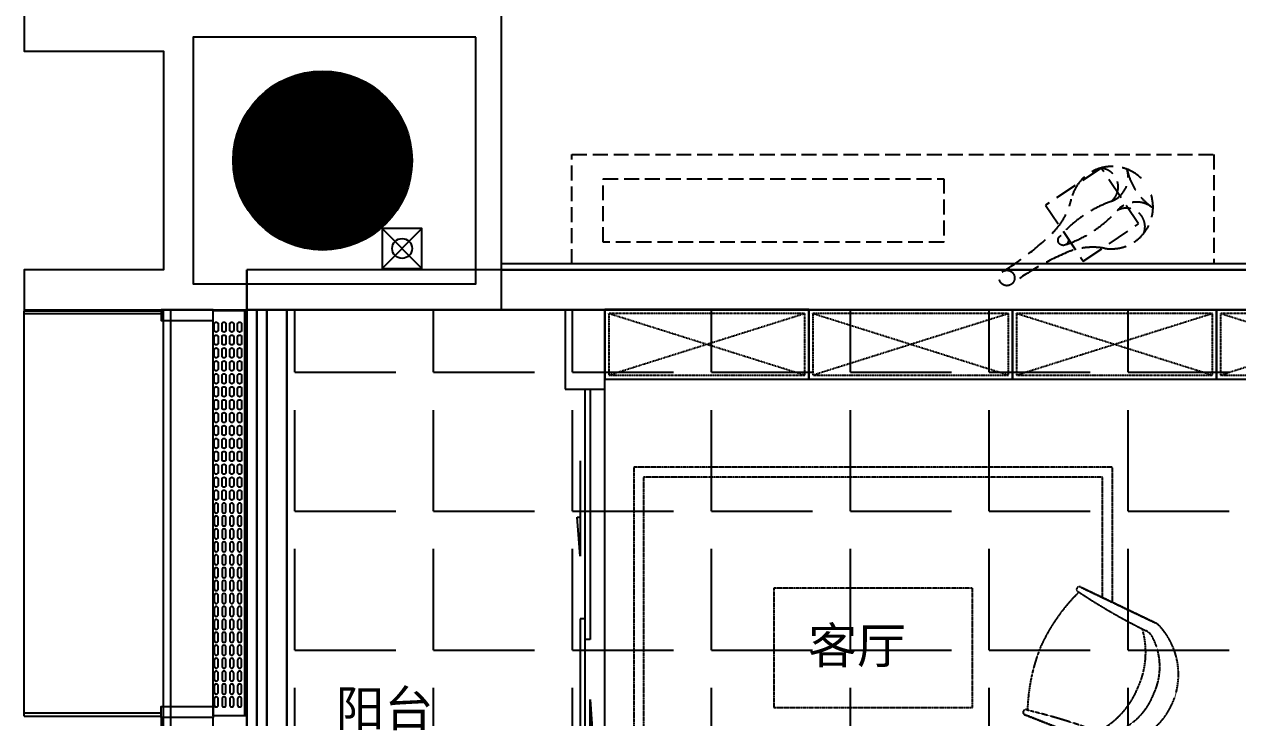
# Model space of a CAD drawing. Extents: x -284868 to 304789, y -137694 to 137894.
# Drawn here: x 122696 to 128799, y 9956 to 13442 of the extents above; entities that cross this region are included whole.
import ezdxf
from ezdxf.enums import TextEntityAlignment as Align

# ---------------------------------------------------------------- set-up
doc = ezdxf.new("R2010")
doc.units = 0
for name, pattern in [('AX-COMP140B-Fur$0$AX-COMP140B-Fur$0$DASH', [0.35, 0.25, -0.1]), ('D-105T-4P家具$0$DASH', [0.35, 0.25, -0.1]), ('DASH', [0.35, 0.25, -0.1])]:
    doc.linetypes.add(name, pattern=pattern)
doc.layers.get('0').update_dxf_attribs({"linetype": 'CONTINUOUS'})
for name, color, linetype in [('0-墙', 4, 'CONTINUOUS'), ('0-底图', 251, 'CONTINUOUS'), ('0-建筑外轮廓', 8, 'CONTINUOUS'), ('0-建筑柱体', 251, 'CONTINUOUS'), ('0-消防栓(给排水)', 9, 'CONTINUOUS'), ('0-窗', 11, 'CONTINUOUS'), ('0-非设计区域', 251, 'CONTINUOUS'), ('F-地漏', 8, 'CONTINUOUS'), ('P-完成面', 42, 'CONTINUOUS'), ('P-平面家具', 3, 'CONTINUOUS'), ('P-平面栏杆', 3, 'CONTINUOUS')]:
    doc.layers.add(name, color=color, linetype=linetype)
doc.styles.add('_TCH_DYN', font='')
doc.styles.get('_TCH_DYN').set_extended_font_data('SimSun')

# ---------------------------------------------------------------- blocks, each defined once
blk = doc.blocks.new('1010111110000000001000000011D-105T-4P家具$0$三人沙发202')
at = {"linetype": 'D-105T-4P家具$0$DASH'}
for p, q in [((-2350.1, 2287.1), (-2426.3, 2128.3)), ((-2168.9, 2084.2), (-2307.4, 2291.1)), ((-1901.3, 2154), (-1901.3, 2254)), ((-2412.4, 2175.3), (-2573, 2076.1)), ((-2575.4, 2035.3), (-2372.9, 1886)), ((-2339.9, 1887.7), (-2171.6, 2051.4)), ((-1676.3, 1554), (-2426.3, 1554)), ((-1676.3, 854), (-2426.3, 854)), ((-2575.4, 372.7), (-2372.9, 522)), ((-2339.9, 520.3), (-2171.6, 356.6)), ((-1245, 439.1), (-1396.8, 53.9)), ((-1396.8, 53.9), (-1245, 439.1)), ((-2412.4, 232.7), (-2573, 331.8)), ((-2168.9, 323.8), (-2307.4, 116.8)), ((-2350.1, 120.8), (-2426.3, 279.7)), ((-1901.3, 254), (-1901.3, 154)), ((-603.2, 159.6), (-781.8, -213.8)), ((-781.8, -213.8), (-603.2, 159.6))]:
    blk.add_line(p, q, dxfattribs=at)
for points in [[(-679.6, 0), (0, 0), (0, 2408), (-2023, 2408), (-2023, 2254)], [(-655.7, 50), (-50, 50), (-50, 2358), (-1973, 2358), (-1973, 2254)], [(-2526.3, 2105), (-2526.3, 2254), (-2366, 2254)], [(-2285, 154), (-1676.3, 154), (-1676.3, 2254)], [(-2285, 2254), (-1676.3, 2254)], [(-2215.6, 2154), (-1901.3, 2154)], [(-2526.3, 408.9), (-2526.3, 1996.4)], [(-2426.3, 1925.4), (-2426.3, 482.6)], [(-2426.3, 1925.4), (-2426.3, 1917.1)], [(-2526.3, 303), (-2526.3, 154), (-2366, 154)], [(-2215.6, 254), (-1901.3, 254)], [(-2023, 154), (-2023, 0), (-1401.2, 0)], [(-1973, 154), (-1973, 50), (-1398.2, 50)]]:
    blk.add_lwpolyline(points, dxfattribs=at)
blk.add_lwpolyline([(-1207.3, 704), (-607.3, 704), (-607.3, 1704), (-1207.3, 1704)], close=True, dxfattribs=at)
for centre, radius, start, end in [((-2327.5, 2276.3), 25, 36.42811, 154.35176), ((-2559.9, 2054.9), 25, 121.69157, 231.60058), ((-2189, 2069.3), 25, 314.19901, 36.42811), ((-2357.4, 1905.6), 25, 231.60058, 314.19901), ((-2357.4, 502.4), 25, 45.80099, 128.39942), ((-4070.3, 1101.5), 2927.2, 339.08629, 346.69197), ((-1232, 436.3), 13.4, 320.18844, 167.85551), ((-1247.7, -501), 929.1, 67.87859, 88.39201), ((-2559.9, 353.1), 25, 128.39942, 238.30843), ((-2189, 338.6), 25, 323.57189, 45.80099), ((-1289.6, -482.8), 929.1, 44.54871, 65.06213), ((1806.3, -1457.4), 2927.2, 146.24875, 153.85443), ((-614.2, 167.3), 13.4, 325.08521, 172.75228), ((-2327.5, 131.7), 25, 205.64824, 323.57189), ((-951.6, 265), 422.6, 206.73964, 248.02835), ((-1324.2, 25.1), 78.1, 158.29707, 180.77692), ((-1324.2, 25.1), 78.1, 158.29707, 180.77692), ((-1041.9, 28.9), 360.4, 180.77692, 246.47036), ((-1262.9, 28.9), 78.1, 159.19037, 191.64839), ((-1027.9, 95.4), 322.2, 194.79485, 248.90296), ((-930.6, 255.8), 422.6, 244.91238, 286.20108), ((-891.4, -132.9), 78.1, 301.29234, 333.75036), ((-1041.9, 28.9), 360.4, 246.47036, 312.1638), ((-1002.8, 84.5), 322.2, 244.03776, 298.14588), ((-852.4, -180.4), 78.1, 312.1638, 334.64365), ((-852.4, -180.4), 78.1, 312.1638, 334.64365)]:
    blk.add_arc(centre, radius, start, end, dxfattribs=at)
blk = doc.blocks.new('*U104')
at = {"linetype": 'AX-COMP140B-Fur$0$AX-COMP140B-Fur$0$DASH', "ltscale": 0.2}
for p, q in [((20, -330), (1005, -20)), ((20, -20), (1005, -330)), ((1045, -330), (2030, -20)), ((1045, -20), (2030, -330)), ((2070, -330), (3055, -20)), ((2070, -20), (3055, -330)), ((3095, -330), (4080, -20)), ((3095, -20), (4080, -330))]:
    blk.add_line(p, q, dxfattribs=at)
for points in [[(0, 0), (1025, 0), (1025, -350), (0, -350)], [(1025, 0), (2050, 0), (2050, -350), (1025, -350)], [(2050, 0), (3075, 0), (3075, -350), (2050, -350)], [(3075, 0), (4100, 0), (4100, -350), (3075, -350)]]:
    blk.add_lwpolyline(points, close=True)
for points in [[(20, -20), (1005, -20), (1005, -330), (20, -330)], [(1045, -20), (2030, -20), (2030, -330), (1045, -330)], [(2070, -20), (3055, -20), (3055, -330), (2070, -330)], [(3095, -20), (4080, -20), (4080, -330), (3095, -330)]]:
    blk.add_lwpolyline(points, close=True, dxfattribs=at)
blk = doc.blocks.new('1$DorLib2D$00000131')
at = {"linetype": 'Continuous'}
for p, q in [((0.15, 0.125), (0.2319, 0.1973)), ((0.2319, 0.1973), (0.2319, 0.125)), ((-0.5, 0.125), (-0.5, 0)), ((0.0192, 0.125), (-0.5, 0.125)), ((0.0192, 0), (0.0192, 0.125)), ((0.35, 0.125), (0.15, 0.125)), ((-0.5, 0), (0.0192, 0)), ((-0.024, 0), (0.5, 0)), ((-0.024, -0.125), (-0.024, 0)), ((0.5, 0), (0.5, -0.125)), ((-0.35, -0.125), (-0.15, -0.125)), ((-0.2319, -0.1973), (-0.2319, -0.125)), ((-0.15, -0.125), (-0.2319, -0.1973)), ((0.5, -0.125), (-0.024, -0.125))]:
    blk.add_line(p, q, dxfattribs=at)
blk = doc.blocks.new('FFFFFFFFHGFH')
for p, q in [((380205, 186109.7), (378505, 186109.7)), ((378505, 185909.7), (378505, 186109.7)), ((389355, 186109.7), (380205, 186109.7)), ((380105, 185909.7), (378505, 185909.7)), ((380105, 185909.7), (380105, 185509.7)), ((380305, 185509.7), (380305, 185909.7)), ((389155, 185909.7), (380305, 185909.7)), ((380105, 185509.7), (380305, 185509.7)), ((380305, 183109.7, 0), (380305, 185509.7, 0))]:
    blk.add_line(p, q)
at = {"elevation": 0}
for points in [[(378505, 186109.7), (378505, 182209.7), (379705, 182209.7)], [(378555, 185909.7), (378555, 182259.7), (379705, 182259.7)], [(378605, 185909.7), (378605, 182309.7), (379705, 182309.7)], [(378705, 185909.7), (378705, 182409.7), (379705, 182409.7)]]:
    blk.add_lwpolyline(points, dxfattribs=at)
at = {"xscale": -0.9999999999999998, "rotation": 359.9994105889658}
blk.add_blockref('*U104', (384405, 185909.7), dxfattribs=at)
at = {"xscale": 2400, "yscale": 200, "zscale": 2400, "rotation": 89.99999991303406}
blk.add_blockref('1$DorLib2D$00000131', (380205, 184309.7), dxfattribs=at)
at = {"extrusion": (-4.57407e-09, 1.71017e-09, 1), "rotation": 90.00018049539152}
blk.add_blockref('1010111110000000001000000011D-105T-4P家具$0$三人沙发202', (382857.6, 185117.3, 0), dxfattribs=at)
at = {"style": '_TCH_DYN'}
for s, p in [('客厅', (381818, 184077.1, 0)), ('阳台', (379442.3, 183760.6, 0))]:
    blk.add_text(s, height=180, dxfattribs=at).set_placement(p, align=Align.BOTTOM_RIGHT)
blk = doc.blocks.new('_YZH')
at = {"const_width": 0.5}
blk.add_lwpolyline([(-0.25, 0, 1), (0.25, 0, 1)], format="xyb", close=True, dxfattribs=at)
at = {"color": 4}
blk.add_circle((0, 0), 0.5, dxfattribs=at)
blk = doc.blocks.new('sgASGHHHH')
at = {"xscale": 900, "yscale": 900, "zscale": 900}
blk.add_blockref('_YZH', (-119845.8, -889674), dxfattribs=at)
blk = doc.blocks.new('A$C3B8026B3')
blk.add_line((949.5, 45455), (949.5, 47395))
at = {"elevation": 0}
for points in [[(0, 47444), (688, 47444), (688, 47429.5), (0, 47429.5)], [(0, 45406), (688, 45406), (688, 45420.5), (0, 45420.5)]]:
    blk.add_lwpolyline(points, dxfattribs=at)
for points in [[(0, 45406), (0, 47444)], [(700, 45400), (700, 47450)], [(737.5, 45400), (737.5, 47450)], [(700, 43300), (700, 45400)], [(737.5, 43300), (737.5, 45400)]]:
    blk.add_lwpolyline(points)
for points in [[(688, 47450), (688, 47395), (949.5, 47395), (949.5, 47450)], [(688, 45400), (688, 45455), (949.5, 45455), (949.5, 45400)], [(688, 45400), (688, 45345), (949.5, 45345), (949.5, 45400)]]:
    blk.add_lwpolyline(points, close=True)
blk = doc.blocks.new('A$C770634BF')
at = {"layer": '0-建筑外轮廓', "color": 42}
blk.add_lwpolyline([(750, -3950), (-1650, -3950), (-1650, -4150), (-950, -4150), (-950, -5250), (-1650, -5250), (-1650, -5450), (750, -5450)], close=True, dxfattribs=at)
at = {"layer": '0-建筑外轮廓', "color": 251}
blk.add_lwpolyline([(620, -4080), (-800, -4080), (-800, -5320), (620, -5320)], close=True, dxfattribs=at)
blk = doc.blocks.new('A$C678165FB')
for p, q in [((-36642.5, 45793.9, 0), (-36642.5, 43755.9)), ((-36640.4, 45793.9, 0), (-36640.4, 43755.9))]:
    blk.add_line(p, q)
blk.add_lwpolyline([(-36630, 45793.9), (-36630, 43755.9), (-36800.5, 43755.9), (-36800.5, 45793.9)], close=True)
blk.add_lwpolyline([(-36630.5, 45800), (-36630.5, 33300)])
for points in [[(-36775, 45724.9), (-36775, 45694.9, -1), (-36795, 45694.9), (-36795, 45724.9, -0.999999)], [(-36735.6, 45724.9), (-36735.6, 45694.9, -1), (-36755.6, 45694.9), (-36755.6, 45724.9, -0.999999)], [(-36696.3, 45724.9), (-36696.3, 45694.9, -1), (-36716.3, 45694.9), (-36716.3, 45724.9, -0.999999)], [(-36656.9, 45724.9), (-36656.9, 45694.9, -1), (-36676.9, 45694.9), (-36676.9, 45724.9, -0.999999)], [(-36775, 45659.9), (-36775, 45629.9, -1), (-36795, 45629.9), (-36795, 45659.9, -0.999999)], [(-36735.6, 45659.9), (-36735.6, 45629.9, -1), (-36755.6, 45629.9), (-36755.6, 45659.9, -0.999999)], [(-36696.3, 45659.9), (-36696.3, 45629.9, -1), (-36716.3, 45629.9), (-36716.3, 45659.9, -0.999999)], [(-36656.9, 45659.9), (-36656.9, 45629.9, -1), (-36676.9, 45629.9), (-36676.9, 45659.9, -0.999999)], [(-36775, 45594.9), (-36775, 45564.9, -1), (-36795, 45564.9), (-36795, 45594.9, -0.999999)], [(-36735.6, 45594.9), (-36735.6, 45564.9, -1), (-36755.6, 45564.9), (-36755.6, 45594.9, -0.999999)], [(-36696.3, 45594.9), (-36696.3, 45564.9, -1), (-36716.3, 45564.9), (-36716.3, 45594.9, -0.999999)], [(-36656.9, 45594.9), (-36656.9, 45564.9, -1), (-36676.9, 45564.9), (-36676.9, 45594.9, -0.999999)], [(-36775, 45529.9), (-36775, 45499.9, -1), (-36795, 45499.9), (-36795, 45529.9, -0.999999)], [(-36735.6, 45529.9), (-36735.6, 45499.9, -1), (-36755.6, 45499.9), (-36755.6, 45529.9, -0.999999)], [(-36696.3, 45529.9), (-36696.3, 45499.9, -1), (-36716.3, 45499.9), (-36716.3, 45529.9, -0.999999)], [(-36656.9, 45529.9), (-36656.9, 45499.9, -1), (-36676.9, 45499.9), (-36676.9, 45529.9, -0.999999)], [(-36775, 45464.9), (-36775, 45434.9, -1), (-36795, 45434.9), (-36795, 45464.9, -0.999999)], [(-36735.6, 45464.9), (-36735.6, 45434.9, -1), (-36755.6, 45434.9), (-36755.6, 45464.9, -0.999999)], [(-36696.3, 45464.9), (-36696.3, 45434.9, -1), (-36716.3, 45434.9), (-36716.3, 45464.9, -0.999999)], [(-36656.9, 45464.9), (-36656.9, 45434.9, -1), (-36676.9, 45434.9), (-36676.9, 45464.9, -0.999999)], [(-36775, 45399.9), (-36775, 45369.9, -1), (-36795, 45369.9), (-36795, 45399.9, -0.999999)], [(-36735.6, 45399.9), (-36735.6, 45369.9, -1), (-36755.6, 45369.9), (-36755.6, 45399.9, -0.999999)], [(-36696.3, 45399.9), (-36696.3, 45369.9, -1), (-36716.3, 45369.9), (-36716.3, 45399.9, -0.999999)], [(-36656.9, 45399.9), (-36656.9, 45369.9, -1), (-36676.9, 45369.9), (-36676.9, 45399.9, -0.999999)], [(-36775, 45334.9), (-36775, 45304.9, -1), (-36795, 45304.9), (-36795, 45334.9, -0.999999)], [(-36735.6, 45334.9), (-36735.6, 45304.9, -1), (-36755.6, 45304.9), (-36755.6, 45334.9, -0.999999)], [(-36696.3, 45334.9), (-36696.3, 45304.9, -1), (-36716.3, 45304.9), (-36716.3, 45334.9, -0.999999)], [(-36656.9, 45334.9), (-36656.9, 45304.9, -1), (-36676.9, 45304.9), (-36676.9, 45334.9, -0.999999)], [(-36775, 45269.9), (-36775, 45239.9, -1), (-36795, 45239.9), (-36795, 45269.9, -0.999999)], [(-36735.6, 45269.9), (-36735.6, 45239.9, -1), (-36755.6, 45239.9), (-36755.6, 45269.9, -0.999999)], [(-36696.3, 45269.9), (-36696.3, 45239.9, -1), (-36716.3, 45239.9), (-36716.3, 45269.9, -0.999999)], [(-36656.9, 45269.9), (-36656.9, 45239.9, -1), (-36676.9, 45239.9), (-36676.9, 45269.9, -0.999999)], [(-36775, 45204.9), (-36775, 45174.9, -1), (-36795, 45174.9), (-36795, 45204.9, -0.999999)], [(-36735.6, 45204.9), (-36735.6, 45174.9, -1), (-36755.6, 45174.9), (-36755.6, 45204.9, -0.999999)], [(-36696.3, 45204.9), (-36696.3, 45174.9, -1), (-36716.3, 45174.9), (-36716.3, 45204.9, -0.999999)], [(-36656.9, 45204.9), (-36656.9, 45174.9, -1), (-36676.9, 45174.9), (-36676.9, 45204.9, -0.999999)], [(-36775, 45139.9), (-36775, 45109.9, -1), (-36795, 45109.9), (-36795, 45139.9, -0.999999)], [(-36735.6, 45139.9), (-36735.6, 45109.9, -1), (-36755.6, 45109.9), (-36755.6, 45139.9, -0.999999)], [(-36696.3, 45139.9), (-36696.3, 45109.9, -1), (-36716.3, 45109.9), (-36716.3, 45139.9, -0.999999)], [(-36656.9, 45139.9), (-36656.9, 45109.9, -1), (-36676.9, 45109.9), (-36676.9, 45139.9, -0.999999)], [(-36775, 45074.9), (-36775, 45044.9, -1), (-36795, 45044.9), (-36795, 45074.9, -0.999999)], [(-36735.6, 45074.9), (-36735.6, 45044.9, -1), (-36755.6, 45044.9), (-36755.6, 45074.9, -0.999999)], [(-36696.3, 45074.9), (-36696.3, 45044.9, -1), (-36716.3, 45044.9), (-36716.3, 45074.9, -0.999999)], [(-36656.9, 45074.9), (-36656.9, 45044.9, -1), (-36676.9, 45044.9), (-36676.9, 45074.9, -0.999999)], [(-36775, 45009.9), (-36775, 44979.9, -1), (-36795, 44979.9), (-36795, 45009.9, -0.999999)], [(-36735.6, 45009.9), (-36735.6, 44979.9, -1), (-36755.6, 44979.9), (-36755.6, 45009.9, -0.999999)], [(-36696.3, 45009.9), (-36696.3, 44979.9, -1), (-36716.3, 44979.9), (-36716.3, 45009.9, -0.999999)], [(-36656.9, 45009.9), (-36656.9, 44979.9, -1), (-36676.9, 44979.9), (-36676.9, 45009.9, -0.999999)], [(-36775, 44944.9), (-36775, 44914.9, -1), (-36795, 44914.9), (-36795, 44944.9, -0.999999)], [(-36735.6, 44944.9), (-36735.6, 44914.9, -1), (-36755.6, 44914.9), (-36755.6, 44944.9, -0.999999)], [(-36696.3, 44944.9), (-36696.3, 44914.9, -1), (-36716.3, 44914.9), (-36716.3, 44944.9, -0.999999)], [(-36656.9, 44944.9), (-36656.9, 44914.9, -1), (-36676.9, 44914.9), (-36676.9, 44944.9, -0.999999)], [(-36775, 44879.9), (-36775, 44849.9, -1), (-36795, 44849.9), (-36795, 44879.9, -0.999999)], [(-36735.6, 44879.9), (-36735.6, 44849.9, -1), (-36755.6, 44849.9), (-36755.6, 44879.9, -0.999999)], [(-36696.3, 44879.9), (-36696.3, 44849.9, -1), (-36716.3, 44849.9), (-36716.3, 44879.9, -0.999999)], [(-36656.9, 44879.9), (-36656.9, 44849.9, -1), (-36676.9, 44849.9), (-36676.9, 44879.9, -0.999999)], [(-36775, 44784.9), (-36775, 44814.9, 1), (-36795, 44814.9), (-36795, 44784.9, 0.999999)], [(-36735.6, 44784.9), (-36735.6, 44814.9, 1), (-36755.6, 44814.9), (-36755.6, 44784.9, 0.999999)], [(-36696.3, 44784.9), (-36696.3, 44814.9, 1), (-36716.3, 44814.9), (-36716.3, 44784.9, 0.999999)], [(-36656.9, 44784.9), (-36656.9, 44814.9, 1), (-36676.9, 44814.9), (-36676.9, 44784.9, 0.999999)], [(-36775, 44719.9), (-36775, 44749.9, 1), (-36795, 44749.9), (-36795, 44719.9, 0.999999)], [(-36735.6, 44719.9), (-36735.6, 44749.9, 1), (-36755.6, 44749.9), (-36755.6, 44719.9, 0.999999)], [(-36696.3, 44719.9), (-36696.3, 44749.9, 1), (-36716.3, 44749.9), (-36716.3, 44719.9, 0.999999)], [(-36656.9, 44719.9), (-36656.9, 44749.9, 1), (-36676.9, 44749.9), (-36676.9, 44719.9, 0.999999)], [(-36775, 44654.9), (-36775, 44684.9, 1), (-36795, 44684.9), (-36795, 44654.9, 0.999999)], [(-36735.6, 44654.9), (-36735.6, 44684.9, 1), (-36755.6, 44684.9), (-36755.6, 44654.9, 0.999999)], [(-36696.3, 44654.9), (-36696.3, 44684.9, 1), (-36716.3, 44684.9), (-36716.3, 44654.9, 0.999999)], [(-36656.9, 44654.9), (-36656.9, 44684.9, 1), (-36676.9, 44684.9), (-36676.9, 44654.9, 0.999999)], [(-36775, 44589.9), (-36775, 44619.9, 1), (-36795, 44619.9), (-36795, 44589.9, 0.999999)], [(-36735.6, 44589.9), (-36735.6, 44619.9, 1), (-36755.6, 44619.9), (-36755.6, 44589.9, 0.999999)], [(-36696.3, 44589.9), (-36696.3, 44619.9, 1), (-36716.3, 44619.9), (-36716.3, 44589.9, 0.999999)], [(-36656.9, 44589.9), (-36656.9, 44619.9, 1), (-36676.9, 44619.9), (-36676.9, 44589.9, 0.999999)], [(-36775, 44524.9), (-36775, 44554.9, 1), (-36795, 44554.9), (-36795, 44524.9, 0.999999)], [(-36735.6, 44524.9), (-36735.6, 44554.9, 1), (-36755.6, 44554.9), (-36755.6, 44524.9, 0.999999)], [(-36696.3, 44524.9), (-36696.3, 44554.9, 1), (-36716.3, 44554.9), (-36716.3, 44524.9, 0.999999)], [(-36656.9, 44524.9), (-36656.9, 44554.9, 1), (-36676.9, 44554.9), (-36676.9, 44524.9, 0.999999)], [(-36775, 44459.9), (-36775, 44489.9, 1), (-36795, 44489.9), (-36795, 44459.9, 0.999999)], [(-36735.6, 44459.9), (-36735.6, 44489.9, 1), (-36755.6, 44489.9), (-36755.6, 44459.9, 0.999999)], [(-36696.3, 44459.9), (-36696.3, 44489.9, 1), (-36716.3, 44489.9), (-36716.3, 44459.9, 0.999999)], [(-36656.9, 44459.9), (-36656.9, 44489.9, 1), (-36676.9, 44489.9), (-36676.9, 44459.9, 0.999999)], [(-36775, 44394.9), (-36775, 44424.9, 1), (-36795, 44424.9), (-36795, 44394.9, 0.999999)], [(-36735.6, 44394.9), (-36735.6, 44424.9, 1), (-36755.6, 44424.9), (-36755.6, 44394.9, 0.999999)], [(-36696.3, 44394.9), (-36696.3, 44424.9, 1), (-36716.3, 44424.9), (-36716.3, 44394.9, 0.999999)], [(-36656.9, 44394.9), (-36656.9, 44424.9, 1), (-36676.9, 44424.9), (-36676.9, 44394.9, 0.999999)], [(-36775, 44329.9), (-36775, 44359.9, 1), (-36795, 44359.9), (-36795, 44329.9, 0.999999)], [(-36735.6, 44329.9), (-36735.6, 44359.9, 1), (-36755.6, 44359.9), (-36755.6, 44329.9, 0.999999)], [(-36696.3, 44329.9), (-36696.3, 44359.9, 1), (-36716.3, 44359.9), (-36716.3, 44329.9, 0.999999)], [(-36656.9, 44329.9), (-36656.9, 44359.9, 1), (-36676.9, 44359.9), (-36676.9, 44329.9, 0.999999)], [(-36775, 44264.9), (-36775, 44294.9, 1), (-36795, 44294.9), (-36795, 44264.9, 0.999999)], [(-36735.6, 44264.9), (-36735.6, 44294.9, 1), (-36755.6, 44294.9), (-36755.6, 44264.9, 0.999999)], [(-36696.3, 44264.9), (-36696.3, 44294.9, 1), (-36716.3, 44294.9), (-36716.3, 44264.9, 0.999999)], [(-36656.9, 44264.9), (-36656.9, 44294.9, 1), (-36676.9, 44294.9), (-36676.9, 44264.9, 0.999999)], [(-36775, 44199.9), (-36775, 44229.9, 1), (-36795, 44229.9), (-36795, 44199.9, 0.999999)], [(-36735.6, 44199.9), (-36735.6, 44229.9, 1), (-36755.6, 44229.9), (-36755.6, 44199.9, 0.999999)], [(-36696.3, 44199.9), (-36696.3, 44229.9, 1), (-36716.3, 44229.9), (-36716.3, 44199.9, 0.999999)], [(-36656.9, 44199.9), (-36656.9, 44229.9, 1), (-36676.9, 44229.9), (-36676.9, 44199.9, 0.999999)], [(-36775, 44134.9), (-36775, 44164.9, 1), (-36795, 44164.9), (-36795, 44134.9, 0.999999)], [(-36735.6, 44134.9), (-36735.6, 44164.9, 1), (-36755.6, 44164.9), (-36755.6, 44134.9, 0.999999)], [(-36696.3, 44134.9), (-36696.3, 44164.9, 1), (-36716.3, 44164.9), (-36716.3, 44134.9, 0.999999)], [(-36656.9, 44134.9), (-36656.9, 44164.9, 1), (-36676.9, 44164.9), (-36676.9, 44134.9, 0.999999)], [(-36775, 44069.9), (-36775, 44099.9, 1), (-36795, 44099.9), (-36795, 44069.9, 0.999999)], [(-36735.6, 44069.9), (-36735.6, 44099.9, 1), (-36755.6, 44099.9), (-36755.6, 44069.9, 0.999999)], [(-36696.3, 44069.9), (-36696.3, 44099.9, 1), (-36716.3, 44099.9), (-36716.3, 44069.9, 0.999999)], [(-36656.9, 44069.9), (-36656.9, 44099.9, 1), (-36676.9, 44099.9), (-36676.9, 44069.9, 0.999999)], [(-36775, 44004.9), (-36775, 44034.9, 1), (-36795, 44034.9), (-36795, 44004.9, 0.999999)], [(-36735.6, 44004.9), (-36735.6, 44034.9, 1), (-36755.6, 44034.9), (-36755.6, 44004.9, 0.999999)], [(-36696.3, 44004.9), (-36696.3, 44034.9, 1), (-36716.3, 44034.9), (-36716.3, 44004.9, 0.999999)], [(-36656.9, 44004.9), (-36656.9, 44034.9, 1), (-36676.9, 44034.9), (-36676.9, 44004.9, 0.999999)], [(-36775, 43939.9), (-36775, 43969.9, 1), (-36795, 43969.9), (-36795, 43939.9, 0.999999)], [(-36735.6, 43939.9), (-36735.6, 43969.9, 1), (-36755.6, 43969.9), (-36755.6, 43939.9, 0.999999)], [(-36696.3, 43939.9), (-36696.3, 43969.9, 1), (-36716.3, 43969.9), (-36716.3, 43939.9, 0.999999)], [(-36656.9, 43939.9), (-36656.9, 43969.9, 1), (-36676.9, 43969.9), (-36676.9, 43939.9, 0.999999)], [(-36775, 43874.9), (-36775, 43904.9, 1), (-36795, 43904.9), (-36795, 43874.9, 0.999999)], [(-36735.6, 43874.9), (-36735.6, 43904.9, 1), (-36755.6, 43904.9), (-36755.6, 43874.9, 0.999999)], [(-36696.3, 43874.9), (-36696.3, 43904.9, 1), (-36716.3, 43904.9), (-36716.3, 43874.9, 0.999999)], [(-36656.9, 43874.9), (-36656.9, 43904.9, 1), (-36676.9, 43904.9), (-36676.9, 43874.9, 0.999999)], [(-36775, 43809.9), (-36775, 43839.9, 1), (-36795, 43839.9), (-36795, 43809.9, 0.999999)], [(-36735.6, 43809.9), (-36735.6, 43839.9, 1), (-36755.6, 43839.9), (-36755.6, 43809.9, 0.999999)], [(-36696.3, 43809.9), (-36696.3, 43839.9, 1), (-36716.3, 43839.9), (-36716.3, 43809.9, 0.999999)], [(-36656.9, 43809.9), (-36656.9, 43839.9, 1), (-36676.9, 43839.9), (-36676.9, 43809.9, 0.999999)]]:
    blk.add_lwpolyline(points, format="xyb", close=True)
blk = doc.blocks.new('A$C10332E08')
for p, q in [((250, 0), (0, 250)), ((250, 250), (0, 0))]:
    blk.add_line(p, q)
blk.add_lwpolyline([(0, 250), (250, 250), (250, 0), (0, 0)], close=True)
blk = doc.blocks.new('A$C2AC726D9')
blk.add_circle((250, -5145, 0), 50)
at = {"xscale": -0.8000000000000078, "yscale": 0.8000000000000078, "zscale": 0.8, "rotation": 90}
blk.add_blockref('A$C10332E08', (350, -5045, 0), dxfattribs=at)
blk = doc.blocks.new('A$C6C632178')
at = {"layer": 'P-平面家具', "color": 251, "linetype": 'DASH', "ltscale": 300}
blk.add_lwpolyline([(269.4, 42), (493.4, 42), (493.4, 267.5), (269.4, 267.5)], close=True, dxfattribs=at)
for centre, radius in [((25.8, 137.6), 25.8), ((25.8, 137.6), 25.8), ((253.1, 137.6), 17.4)]:
    blk.add_circle(centre, radius, dxfattribs=at)
for centre, radius, start, end in [((448.8, 135.2), 140, 11.6251, 133.715), ((454.4, 218.2), 62.2, 273.8559, 54.5603), ((197.2, 398.3), 224, 280.7725, 313.715), ((479.8, 240.3), 86.8, 255.8472, 343.6642), ((756.8, 137.8), 208.8, 158.0266, 201.6345), ((70.3, 1065.5), 903.2, 267.1771, 280.7725), ((358.1, -242.6), 411.2, 75.8472, 104.7945), ((70.3, -790.4), 903.2, 79.2275, 92.8229), ((197.2, -123.1), 224, 46.285, 79.2275), ((358.1, 517.7), 411.2, 255.2055, 284.1528), ((448.8, 140), 140, 226.285, 348.3749), ((479.8, 34.8), 86.8, 16.3358, 104.1528), ((454.4, 57), 62.2, 305.4397, 86.1441)]:
    blk.add_arc(centre, radius, start, end, dxfattribs=at)

msp = doc.modelspace()

# ---------------------------------------------------------------- hatches: boundary and pattern name
at = {"layer": '0-非设计区域', "ltscale": 3}
h = msp.add_hatch(dxfattribs=at)
h.set_pattern_fill('ANGLE', color=256, scale=100)
h.set_pattern_definition([(0, (-290154.35, 452446.1), (0, 698.5), [508, -190.5]), (90, (-290154.35, 452446.1), (-698.5, 4e-14), [508, -190.5])])
h.paths.add_polyline_path([(134466.5, 12007.3), (134466.5, 9057.3), (132266.5, 9057.3), (132266.5, 2708), (130516.5, 2708), (130516.5, 608), (129716.5, 608), (129716.5, -192), (125549.3, -192), (125216.5, 140.9), (125216.5, 8507.3), (124016.5, 8507.3), (124016.5, 12007.3)])

# ---------------------------------------------------------------- linework, layer by layer
at = {"layer": '0-墙', "ltscale": 3}
msp.add_lwpolyline([(125096.5, 12207.3), (135446.5, 12207.3), (135446.5, 12007.3), (125096.5, 12007.3)], close=True, dxfattribs=at)
at = {"layer": '0-非设计区域', "ltscale": 3}
msp.add_lwpolyline([(134466.5, 12007.3), (134466.5, 9057.3), (132266.5, 9057.3), (132266.5, 2708), (130516.5, 2708), (130516.5, 608), (129716.5, 608), (129716.5, -192), (125549.3, -192), (125216.5, 140.9), (125216.5, 8507.3), (124016.5, 8507.3), (124016.5, 12007.3)], close=True, dxfattribs=at)
at = {"layer": 'P-完成面'}
msp.add_lwpolyline([(132666.5, 12312.3), (132666.5, 12237.3), (125096.5, 12237.3)], dxfattribs=at)
at = {"layer": 'P-平面家具', "linetype": 'DASH', "ltscale": 300}
msp.add_lwpolyline([(128678.7, 12237.3), (125450.8, 12237.3), (125450.8, 12787.8), (128678.7, 12787.8)], close=True, dxfattribs=at)
at = {"layer": 'P-平面家具', "color": 251, "linetype": 'DASH', "ltscale": 300}
msp.add_lwpolyline([(127320.6, 12347.3), (125608, 12347.3), (125608, 12665.8), (127320.6, 12665.8)], close=True, dxfattribs=at)
at = {"layer": 'P-平面栏杆', "ltscale": 3}
for points in [[(125016.5, 8307.3), (123816.5, 8307.3), (123816.5, 12007.3)], [(125016.5, 8357.3), (123866.5, 8357.3), (123866.5, 12007.3)], [(125016.5, 8407.3), (123916.5, 8407.3), (123916.5, 12007.3)], [(125016.5, 8507.3), (124016.5, 8507.3), (124016.5, 12007.3)]]:
    msp.add_lwpolyline(points, dxfattribs=at)

# ---------------------------------------------------------------- block references
at = {"color": 0}
msp.add_blockref('A$C770634BF', (124346.5, 17457.3), dxfattribs=at)
at = {"layer": '0-底图'}
msp.add_blockref('FFFFFFFFHGFH', (-254688.5, -173902.4), dxfattribs=at)
at = {"layer": '0-建筑柱体'}
msp.add_blockref('sgASGHHHH', (244042.3, 902431.3), dxfattribs=at)
at = {"layer": '0-消防栓(给排水)', "color": 0}
msp.add_blockref('A$C2AC726D9', (124346.5, 17459.9), dxfattribs=at)
at = {"layer": '0-窗'}
msp.add_blockref('A$C3B8026B3', (122696.5, -35442.7), dxfattribs=at)
at = {"layer": 'F-地漏'}
msp.add_blockref('A$C678165FB', (160446.5, -33790.1), dxfattribs=at)
at = {"layer": 'P-平面家具', "linetype": 'DASH', "ltscale": 300, "xscale": 1.500000000025371, "yscale": 1.500000000025371, "zscale": 1.500000000025371, "rotation": 33.86500920770818}
msp.add_blockref('A$C6C632178', (127720.9, 11973.7, -8353.6), dxfattribs=at)

doc.saveas('drawing.dxf')
